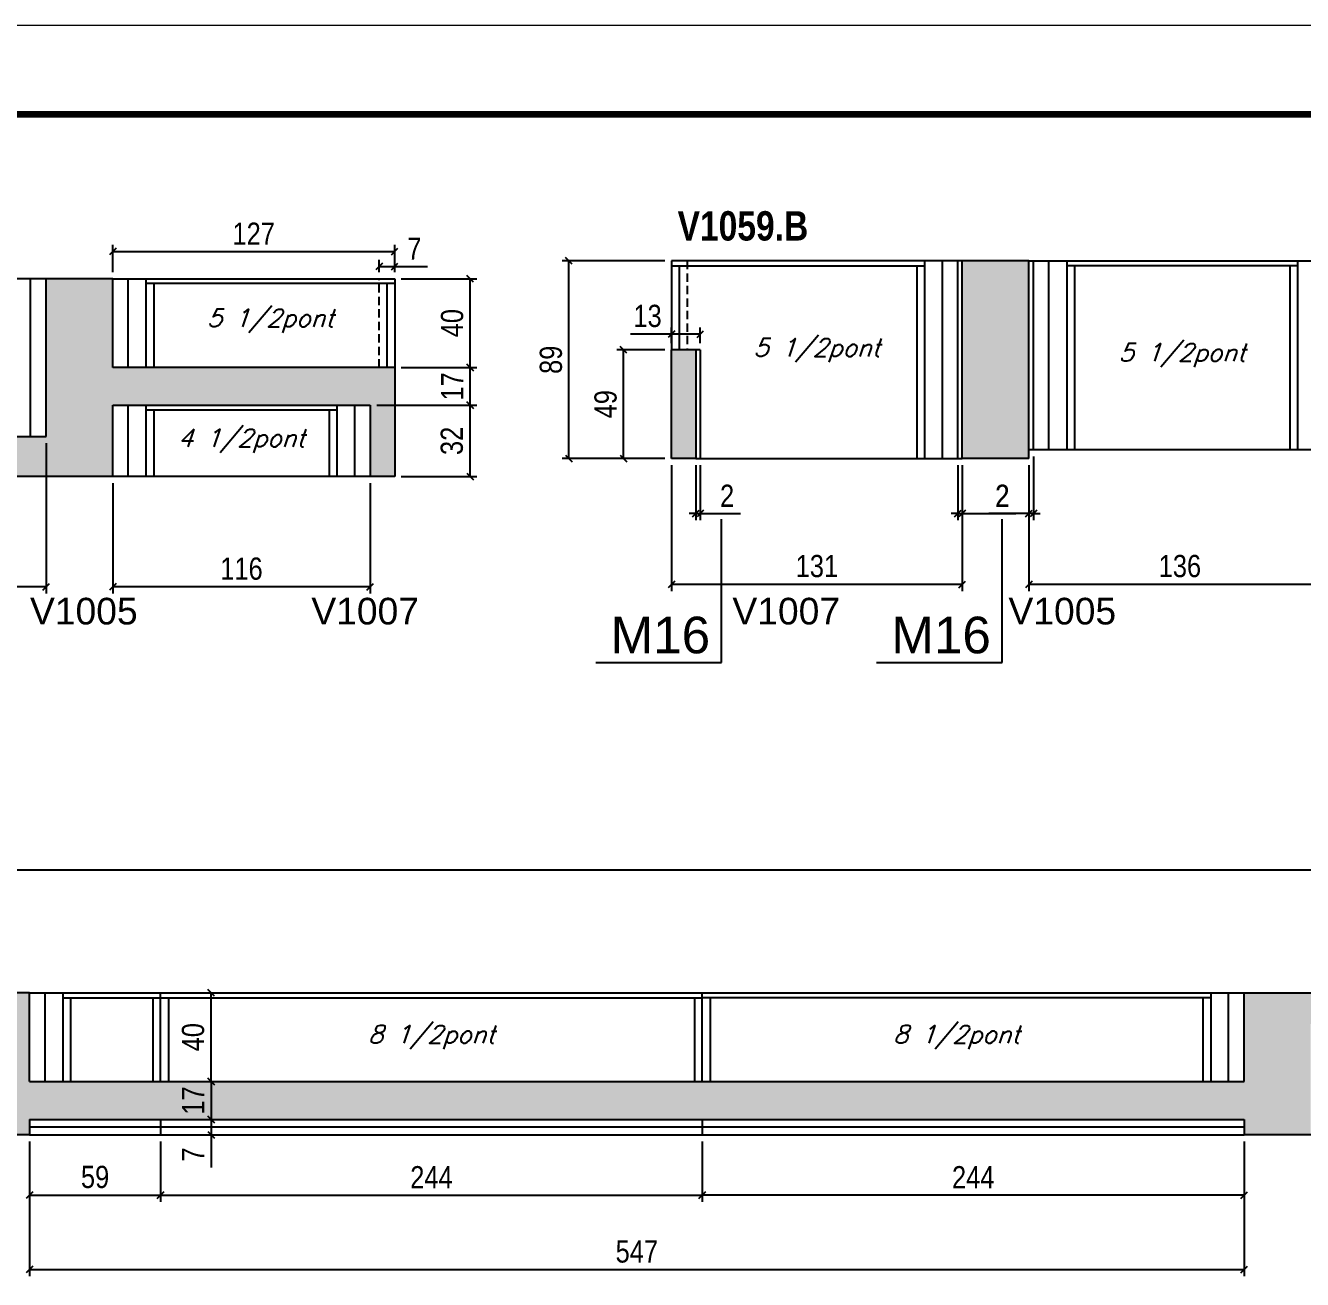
# Model space of a CAD drawing. Extents: x 3309 to 9563, y -2522 to 14608.
# Drawn here: x 7094 to 7669, y 6003 to 6568 of the extents above; entities that cross this region are included whole.
import ezdxf

# ---------------------------------------------------------------- set-up
doc = ezdxf.new("R2010")
doc.units = 0
doc.linetypes.add('DASHED', pattern=[0.75, 0.5, -0.25])
doc.linetypes.add('HIDDEN', pattern=[0.375, 0.25, -0.125])
for name, color, linetype in [('5', 5, 'Continuous'), ('COTA', 241, 'Continuous'), ('NOMENCLATURA', 7, 'Continuous'), ('Painéis', 200, 'Continuous'), ('SARR_2.2x7', 40, 'Continuous'), ('SARR_3.5x7', 81, 'Continuous'), ('texto', 7, 'Continuous')]:
    doc.layers.add(name, color=color, linetype=linetype)
doc.layers.add('Folhas', color=255, linetype='Continuous', lineweight=9)
doc.layers.add('SARRAFO DE PRESSAO', color=251, linetype='DASHED', lineweight=9)
doc.styles.add('COTA TECNICA', font='techl___.ttf', dxfattribs={"height": 10})
doc.styles.add('Romans', font='romans.shx')
doc.styles.get("Standard").update_dxf_attribs({"font": 'arial.ttf'})
doc.styles.add('TECNICA', font='techb___.ttf', dxfattribs={"height": 10})
doc.dimstyles.new('PAINEL', dxfattribs={"dimtxt": 10, "dimasz": 3, "dimexe": 3, "dimexo": 3, "dimgap": 3, "dimtad": 1, "dimdec": 1, "dimzin": 12, "dimdsep": 46, "dimtxsty": 'COTA TECNICA', "dimblk1": 'OBLIQUE', "dimblk2": 'OBLIQUE', "dimsah": 1, "dimcen": 0.9, "dimclrd": 4, "dimclre": 4, "dimclrt": 240, "dimadec": 1, "dimazin": 3, "dimtfac": 1, "dimtdec": 1, "dimtmove": 0, "dimatfit": 3, "dimfxl": 1, "dimtolj": 1, "dimtzin": 12, "dimarcsym": 0})

# ---------------------------------------------------------------- blocks, each defined once
blk = doc.blocks.new('9999999999')
at = {"layer": 'Folhas'}
blk.add_lwpolyline([(98138.98, 34190.21), (99623.98, 34190.21), (99623.98, 35240.21), (98138.98, 35240.21)], close=True, dxfattribs=at)
at = {"layer": 'Folhas', "color": 30, "const_width": 3}
blk.add_lwpolyline([(98213.98, 34230.21), (99583.98, 34230.21), (99583.98, 35200.21), (98213.98, 35200.21)], close=True, dxfattribs=at)
blk = doc.blocks.new('_Oblique')
at = {"color": 0, "linetype": 'ByBlock', "lineweight": -2}
blk.add_line((-0.5, -0.5), (0.5, 0.5), dxfattribs=at)
blk = doc.blocks.new('*D1123')
at = {"layer": 'COTA', "color": 4, "lineweight": -2, "transparency": 16777216}
for p, q in [((7682.08, 6373.85), (7682.08, 6313.2)), ((7546.08, 6369.85), (7546.08, 6313.2)), ((7682.08, 6316.2), (7546.08, 6316.2))]:
    blk.add_line(p, q, dxfattribs=at)
at = {"layer": 'Defpoints', "color": 0, "transparency": 16777216}
for p in [(7546.08, 6372.85), (7682.08, 6376.85), (7546.08, 6316.2)]:
    blk.add_point(p, dxfattribs=at)
at = {"layer": 'COTA', "color": 4, "lineweight": -2, "transparency": 16777216, "xscale": 3, "yscale": 3, "zscale": 3, "rotation": 180}
blk.add_blockref('_Oblique', (7546.08, 6316.2), dxfattribs=at)
at = {"layer": 'COTA', "color": 4, "lineweight": -2, "transparency": 16777216, "xscale": 3, "yscale": 3, "zscale": 3}
blk.add_blockref('_Oblique', (7682.08, 6316.2), dxfattribs=at)
at = {"layer": 'COTA', "color": 240, "transparency": 16777216, "insert": (7614.08, 6324.42), "char_height": 10, "attachment_point": 5, "style": 'COTA TECNICA'}
blk.add_mtext('\\A1;136', dxfattribs=at)
blk = doc.blocks.new('*D1122')
at = {"layer": 'COTA', "color": 4, "lineweight": -2, "transparency": 16777216}
for p, q in [((7385.08, 6369.85), (7385.08, 6313.2)), ((7516.08, 6369.85), (7516.08, 6313.2)), ((7516.08, 6316.2), (7385.08, 6316.2))]:
    blk.add_line(p, q, dxfattribs=at)
at = {"layer": 'Defpoints', "color": 0, "transparency": 16777216}
for p in [(7385.08, 6372.85), (7516.08, 6372.85), (7385.08, 6316.2)]:
    blk.add_point(p, dxfattribs=at)
at = {"layer": 'COTA', "color": 4, "lineweight": -2, "transparency": 16777216, "xscale": 3, "yscale": 3, "zscale": 3, "rotation": 180}
blk.add_blockref('_Oblique', (7385.08, 6316.2), dxfattribs=at)
at = {"layer": 'COTA', "color": 4, "lineweight": -2, "transparency": 16777216, "xscale": 3, "yscale": 3, "zscale": 3}
blk.add_blockref('_Oblique', (7516.08, 6316.2), dxfattribs=at)
at = {"layer": 'COTA', "color": 240, "transparency": 16777216, "insert": (7450.58, 6324.42), "char_height": 10, "attachment_point": 5, "style": 'COTA TECNICA'}
blk.add_mtext('\\A1;131', dxfattribs=at)
blk = doc.blocks.new('*D1134')
at = {"layer": 'COTA', "color": 4, "lineweight": -2, "transparency": 16777216}
for p, q in [((7385.08, 6424.85), (7385.08, 6431.83)), ((7398.08, 6424.85), (7398.08, 6431.83)), ((7385.08, 6428.83), (7366.56, 6428.83)), ((7398.08, 6428.83), (7385.08, 6428.83))]:
    blk.add_line(p, q, dxfattribs=at)
at = {"layer": 'Defpoints', "color": 0, "transparency": 16777216}
for p in [(7385.08, 6428.83), (7385.08, 6421.85), (7398.08, 6421.85)]:
    blk.add_point(p, dxfattribs=at)
at = {"layer": 'COTA', "color": 4, "lineweight": -2, "transparency": 16777216, "xscale": 3, "yscale": 3, "zscale": 3, "rotation": 180}
blk.add_blockref('_Oblique', (7385.08, 6428.83), dxfattribs=at)
at = {"layer": 'COTA', "color": 4, "lineweight": -2, "transparency": 16777216, "xscale": 3, "yscale": 3, "zscale": 3}
blk.add_blockref('_Oblique', (7398.08, 6428.83), dxfattribs=at)
at = {"layer": 'COTA', "color": 240, "transparency": 16777216, "insert": (7374.32, 6437.05), "char_height": 10, "attachment_point": 5, "style": 'COTA TECNICA'}
blk.add_mtext('\\A1;13', dxfattribs=at)
blk = doc.blocks.new('*D1135')
at = {"layer": 'COTA', "color": 4, "lineweight": -2, "transparency": 16777216}
for p, q in [((7548.08, 6373.85), (7548.08, 6345.12)), ((7546.08, 6369.85), (7546.08, 6345.12)), ((7546.08, 6348.12), (7527.97, 6348.12)), ((7548.08, 6348.12), (7546.08, 6348.12)), ((7548.08, 6348.12), (7551.08, 6348.12))]:
    blk.add_line(p, q, dxfattribs=at)
at = {"layer": 'Defpoints', "color": 0, "transparency": 16777216}
for p in [(7546.08, 6372.85), (7548.08, 6376.85), (7546.08, 6348.12)]:
    blk.add_point(p, dxfattribs=at)
at = {"layer": 'COTA', "color": 4, "lineweight": -2, "transparency": 16777216, "xscale": 3, "yscale": 3, "zscale": 3}
blk.add_blockref('_Oblique', (7546.08, 6348.12), dxfattribs=at)
at = {"layer": 'COTA', "color": 4, "lineweight": -2, "transparency": 16777216, "xscale": 3, "yscale": 3, "zscale": 3, "rotation": 180}
blk.add_blockref('_Oblique', (7548.08, 6348.12), dxfattribs=at)
at = {"layer": 'COTA', "color": 240, "transparency": 16777216, "insert": (7534.03, 6356.12), "char_height": 10, "attachment_point": 5, "style": 'COTA TECNICA'}
blk.add_mtext('\\A1;2', dxfattribs=at)
blk = doc.blocks.new('*D1136')
at = {"layer": 'COTA', "color": 4, "lineweight": -2, "transparency": 16777216}
for p, q in [((7514.08, 6369.85), (7514.08, 6345.12)), ((7516.08, 6369.85), (7516.08, 6345.12)), ((7514.08, 6348.12), (7511.08, 6348.12)), ((7514.08, 6348.12), (7516.08, 6348.12)), ((7516.08, 6348.12), (7540.25, 6348.12))]:
    blk.add_line(p, q, dxfattribs=at)
at = {"layer": 'Defpoints', "color": 0, "transparency": 16777216}
for p in [(7514.08, 6372.85), (7516.08, 6372.85), (7516.08, 6348.12)]:
    blk.add_point(p, dxfattribs=at)
at = {"layer": 'COTA', "color": 4, "lineweight": -2, "transparency": 16777216, "xscale": 3, "yscale": 3, "zscale": 3}
blk.add_blockref('_Oblique', (7514.08, 6348.12), dxfattribs=at)
at = {"layer": 'COTA', "color": 4, "lineweight": -2, "transparency": 16777216, "xscale": 3, "yscale": 3, "zscale": 3, "rotation": 180}
blk.add_blockref('_Oblique', (7516.08, 6348.12), dxfattribs=at)
at = {"layer": 'COTA', "color": 240, "transparency": 16777216, "insert": (7534.19, 6356.12), "char_height": 10, "attachment_point": 5, "style": 'COTA TECNICA'}
blk.add_mtext('\\A1;2', dxfattribs=at)
blk = doc.blocks.new('*D1137')
at = {"layer": 'COTA', "color": 4, "lineweight": -2, "transparency": 16777216}
for p, q in [((7396.08, 6369.85), (7396.08, 6345.12)), ((7398.08, 6369.85), (7398.08, 6345.12)), ((7396.08, 6348.12), (7393.08, 6348.12)), ((7396.08, 6348.12), (7398.08, 6348.12)), ((7398.08, 6348.12), (7416.19, 6348.12))]:
    blk.add_line(p, q, dxfattribs=at)
at = {"layer": 'Defpoints', "color": 0, "transparency": 16777216}
for p in [(7396.08, 6372.85), (7398.08, 6372.85), (7398.08, 6348.12)]:
    blk.add_point(p, dxfattribs=at)
at = {"layer": 'COTA', "color": 4, "lineweight": -2, "transparency": 16777216, "xscale": 3, "yscale": 3, "zscale": 3}
blk.add_blockref('_Oblique', (7396.08, 6348.12), dxfattribs=at)
at = {"layer": 'COTA', "color": 4, "lineweight": -2, "transparency": 16777216, "xscale": 3, "yscale": 3, "zscale": 3, "rotation": 180}
blk.add_blockref('_Oblique', (7398.08, 6348.12), dxfattribs=at)
at = {"layer": 'COTA', "color": 240, "transparency": 16777216, "insert": (7410.14, 6356.12), "char_height": 10, "attachment_point": 5, "style": 'COTA TECNICA'}
blk.add_mtext('\\A1;2', dxfattribs=at)
blk = doc.blocks.new('*D1118')
at = {"layer": 'COTA', "color": 4, "lineweight": -2, "transparency": 16777216}
for p, q in [((7382.08, 6461.85), (7335.92, 6461.85)), ((7338.92, 6372.85), (7338.92, 6461.85)), ((7382.08, 6372.85), (7335.92, 6372.85))]:
    blk.add_line(p, q, dxfattribs=at)
at = {"layer": 'Defpoints', "color": 0, "transparency": 16777216}
for p in [(7338.92, 6461.85), (7385.08, 6461.85), (7385.08, 6372.85)]:
    blk.add_point(p, dxfattribs=at)
at = {"layer": 'COTA', "color": 4, "lineweight": -2, "transparency": 16777216, "xscale": 3, "yscale": 3, "zscale": 3}
for p, rotation in [((7338.92, 6461.85), 90), ((7338.92, 6372.85), 270)]:
    blk.add_blockref('_Oblique', p, dxfattribs=dict(at, rotation=rotation))
at = {"layer": 'COTA', "color": 240, "transparency": 16777216, "insert": (7330.82, 6417.35), "char_height": 10, "attachment_point": 5, "rotation": 90, "style": 'COTA TECNICA'}
blk.add_mtext('\\A1;89', dxfattribs=at)
blk = doc.blocks.new('*D1119')
at = {"layer": 'COTA', "color": 4, "lineweight": -2, "transparency": 16777216}
for p, q in [((7382.08, 6421.85), (7360.54, 6421.85)), ((7363.54, 6372.85), (7363.54, 6421.85)), ((7382.08, 6372.85), (7360.54, 6372.85))]:
    blk.add_line(p, q, dxfattribs=at)
at = {"layer": 'Defpoints', "color": 0, "transparency": 16777216}
for p in [(7363.54, 6421.85), (7385.08, 6421.85), (7385.08, 6372.85)]:
    blk.add_point(p, dxfattribs=at)
at = {"layer": 'COTA', "color": 4, "lineweight": -2, "transparency": 16777216, "xscale": 3, "yscale": 3, "zscale": 3}
for p, rotation in [((7363.54, 6421.85), 90), ((7363.54, 6372.85), 270)]:
    blk.add_blockref('_Oblique', p, dxfattribs=dict(at, rotation=rotation))
at = {"layer": 'COTA', "color": 240, "transparency": 16777216, "insert": (7355.44, 6397.35), "char_height": 10, "attachment_point": 5, "rotation": 90, "style": 'COTA TECNICA'}
blk.add_mtext('\\A1;49', dxfattribs=at)
blk = doc.blocks.new('*D1124')
at = {"layer": 'COTA', "color": 4, "lineweight": -2, "transparency": 16777216}
for p, q in [((7133.41, 6361.85), (7133.41, 6312.16)), ((7249.41, 6361.85), (7249.41, 6312.16)), ((7249.41, 6315.16), (7133.41, 6315.16))]:
    blk.add_line(p, q, dxfattribs=at)
at = {"layer": 'Defpoints', "color": 0, "transparency": 16777216}
for p in [(7133.41, 6364.85), (7249.41, 6364.85), (7133.41, 6315.16)]:
    blk.add_point(p, dxfattribs=at)
at = {"layer": 'COTA', "color": 4, "lineweight": -2, "transparency": 16777216, "xscale": 3, "yscale": 3, "zscale": 3, "rotation": 180}
blk.add_blockref('_Oblique', (7133.41, 6315.16), dxfattribs=at)
at = {"layer": 'COTA', "color": 4, "lineweight": -2, "transparency": 16777216, "xscale": 3, "yscale": 3, "zscale": 3}
blk.add_blockref('_Oblique', (7249.41, 6315.16), dxfattribs=at)
at = {"layer": 'COTA', "color": 240, "transparency": 16777216, "insert": (7191.41, 6323.26), "char_height": 10, "attachment_point": 5, "style": 'COTA TECNICA'}
blk.add_mtext('\\A1;116', dxfattribs=at)
blk = doc.blocks.new('*D1130')
at = {"layer": 'COTA', "color": 4, "lineweight": -2, "transparency": 16777216}
for p, q in [((7103.41, 6379.85), (7103.41, 6312.16)), ((6948.41, 6361.85), (6948.41, 6312.16)), ((7103.41, 6315.16), (6948.41, 6315.16))]:
    blk.add_line(p, q, dxfattribs=at)
at = {"layer": 'Defpoints', "color": 0, "transparency": 16777216}
for p in [(7103.41, 6382.85), (6948.41, 6364.85), (6948.41, 6315.16)]:
    blk.add_point(p, dxfattribs=at)
at = {"layer": 'COTA', "color": 4, "lineweight": -2, "transparency": 16777216, "xscale": 3, "yscale": 3, "zscale": 3, "rotation": 180}
blk.add_blockref('_Oblique', (6948.41, 6315.16), dxfattribs=at)
at = {"layer": 'COTA', "color": 4, "lineweight": -2, "transparency": 16777216, "xscale": 3, "yscale": 3, "zscale": 3}
blk.add_blockref('_Oblique', (7103.41, 6315.16), dxfattribs=at)
at = {"layer": 'COTA', "color": 240, "transparency": 16777216, "insert": (7025.91, 6323.27), "char_height": 10, "attachment_point": 5, "style": 'COTA TECNICA'}
blk.add_mtext('\\A1;155', dxfattribs=at)
blk = doc.blocks.new('*D1131')
at = {"layer": 'COTA', "color": 4, "lineweight": -2, "transparency": 16777216}
for p, q in [((7133.41, 6456.85), (7133.41, 6469.04)), ((7133.41, 6466.04), (7260.41, 6466.04)), ((7260.41, 6456.85), (7260.41, 6469.04))]:
    blk.add_line(p, q, dxfattribs=at)
at = {"layer": 'Defpoints', "color": 0, "transparency": 16777216}
for p in [(7260.41, 6466.04), (7133.41, 6453.85), (7260.41, 6453.85)]:
    blk.add_point(p, dxfattribs=at)
at = {"layer": 'COTA', "color": 4, "lineweight": -2, "transparency": 16777216, "xscale": 3, "yscale": 3, "zscale": 3, "rotation": 180}
blk.add_blockref('_Oblique', (7133.41, 6466.04), dxfattribs=at)
at = {"layer": 'COTA', "color": 4, "lineweight": -2, "transparency": 16777216, "xscale": 3, "yscale": 3, "zscale": 3}
blk.add_blockref('_Oblique', (7260.41, 6466.04), dxfattribs=at)
at = {"layer": 'COTA', "color": 240, "transparency": 16777216, "insert": (7196.91, 6474.11), "char_height": 10, "attachment_point": 5, "style": 'COTA TECNICA'}
blk.add_mtext('\\A1;127', dxfattribs=at)
blk = doc.blocks.new('*D1125')
at = {"layer": 'COTA', "color": 4, "lineweight": -2, "transparency": 16777216}
for p, q in [((7253.41, 6456.85), (7253.41, 6462.3)), ((7253.41, 6459.3), (7260.41, 6459.3)), ((7260.41, 6456.85), (7260.41, 6462.3)), ((7260.41, 6459.3), (7275.14, 6459.3))]:
    blk.add_line(p, q, dxfattribs=at)
at = {"layer": 'Defpoints', "color": 0, "transparency": 16777216}
for p in [(7260.41, 6459.3), (7253.41, 6453.85), (7260.41, 6453.85)]:
    blk.add_point(p, dxfattribs=at)
at = {"layer": 'COTA', "color": 4, "lineweight": -2, "transparency": 16777216, "xscale": 3, "yscale": 3, "zscale": 3, "rotation": 180}
blk.add_blockref('_Oblique', (7253.41, 6459.3), dxfattribs=at)
at = {"layer": 'COTA', "color": 4, "lineweight": -2, "transparency": 16777216, "xscale": 3, "yscale": 3, "zscale": 3}
blk.add_blockref('_Oblique', (7260.41, 6459.3), dxfattribs=at)
at = {"layer": 'COTA', "color": 240, "transparency": 16777216, "insert": (7269.28, 6467.37), "char_height": 10, "attachment_point": 5, "style": 'COTA TECNICA'}
blk.add_mtext('\\A1;7', dxfattribs=at)
blk = doc.blocks.new('*D1127')
at = {"layer": 'COTA', "color": 4, "lineweight": -2, "transparency": 16777216}
for p, q in [((7252.41, 6396.85), (7297.42, 6396.85)), ((7294.42, 6364.85), (7294.42, 6396.85)), ((7263.41, 6364.85), (7297.42, 6364.85))]:
    blk.add_line(p, q, dxfattribs=at)
at = {"layer": 'Defpoints', "color": 0, "transparency": 16777216}
for p in [(7249.41, 6396.85), (7294.42, 6396.85), (7260.41, 6364.85)]:
    blk.add_point(p, dxfattribs=at)
at = {"layer": 'COTA', "color": 4, "lineweight": -2, "transparency": 16777216, "xscale": 3, "yscale": 3, "zscale": 3}
for p, rotation in [((7294.42, 6396.85), 90), ((7294.42, 6364.85), 270)]:
    blk.add_blockref('_Oblique', p, dxfattribs=dict(at, rotation=rotation))
at = {"layer": 'COTA', "color": 240, "transparency": 16777216, "insert": (7286.2, 6380.85), "char_height": 10, "attachment_point": 5, "rotation": 90, "style": 'COTA TECNICA'}
blk.add_mtext('\\A1;32', dxfattribs=at)
blk = doc.blocks.new('*D1128')
at = {"layer": 'COTA', "color": 4, "lineweight": -2, "transparency": 16777216}
for p, q in [((7263.41, 6413.85), (7297.42, 6413.85)), ((7294.42, 6396.85), (7294.42, 6413.85)), ((7252.41, 6396.85), (7297.42, 6396.85))]:
    blk.add_line(p, q, dxfattribs=at)
at = {"layer": 'Defpoints', "color": 0, "transparency": 16777216}
for p in [(7260.41, 6413.85), (7294.42, 6413.85), (7249.41, 6396.85)]:
    blk.add_point(p, dxfattribs=at)
at = {"layer": 'COTA', "color": 4, "lineweight": -2, "transparency": 16777216, "xscale": 3, "yscale": 3, "zscale": 3}
for p, rotation in [((7294.42, 6413.85), 90), ((7294.42, 6396.85), 270)]:
    blk.add_blockref('_Oblique', p, dxfattribs=dict(at, rotation=rotation))
at = {"layer": 'COTA', "color": 240, "transparency": 16777216, "insert": (7286.35, 6405.35), "char_height": 10, "attachment_point": 5, "rotation": 90, "style": 'COTA TECNICA'}
blk.add_mtext('\\A1;17', dxfattribs=at)
blk = doc.blocks.new('*D1129')
at = {"layer": 'COTA', "color": 4, "lineweight": -2, "transparency": 16777216}
for p, q in [((7263.41, 6453.85), (7297.42, 6453.85)), ((7294.42, 6413.85), (7294.42, 6453.85)), ((7263.41, 6413.85), (7297.42, 6413.85))]:
    blk.add_line(p, q, dxfattribs=at)
at = {"layer": 'Defpoints', "color": 0, "transparency": 16777216}
for p in [(7260.41, 6453.85), (7294.42, 6453.85), (7260.41, 6413.85)]:
    blk.add_point(p, dxfattribs=at)
at = {"layer": 'COTA', "color": 4, "lineweight": -2, "transparency": 16777216, "xscale": 3, "yscale": 3, "zscale": 3}
for p, rotation in [((7294.42, 6453.85), 90), ((7294.42, 6413.85), 270)]:
    blk.add_blockref('_Oblique', p, dxfattribs=dict(at, rotation=rotation))
at = {"layer": 'COTA', "color": 240, "transparency": 16777216, "insert": (7286.32, 6433.85), "char_height": 10, "attachment_point": 5, "rotation": 90, "style": 'COTA TECNICA'}
blk.add_mtext('\\A1;40', dxfattribs=at)
blk = doc.blocks.new('*D1140')
at = {"layer": 'COTA', "color": 4, "linetype": 'ByBlock', "lineweight": -2, "transparency": 16777216}
for p, q in [((7095.98, 6065.36), (7095.98, 6004.71)), ((7642.98, 6065.36), (7642.98, 6004.71)), ((7095.98, 6007.71), (7642.98, 6007.71))]:
    blk.add_line(p, q, dxfattribs=at)
at = {"layer": 'Defpoints', "color": 0, "linetype": 'ByBlock', "transparency": 16777216}
for p in [(7095.98, 6068.36), (7642.98, 6068.36), (7642.98, 6007.71)]:
    blk.add_point(p, dxfattribs=at)
at = {"layer": 'COTA', "color": 4, "linetype": 'ByBlock', "lineweight": -2, "transparency": 16777216, "xscale": 3, "yscale": 3, "zscale": 3, "rotation": 180}
blk.add_blockref('_Oblique', (7095.98, 6007.71), dxfattribs=at)
at = {"layer": 'COTA', "color": 4, "linetype": 'ByBlock', "lineweight": -2, "transparency": 16777216, "xscale": 3, "yscale": 3, "zscale": 3}
blk.add_blockref('_Oblique', (7642.98, 6007.71), dxfattribs=at)
at = {"layer": 'COTA', "color": 240, "linetype": 'ByBlock', "transparency": 16777216, "insert": (7369.48, 6015.82), "char_height": 10, "attachment_point": 5, "style": 'COTA TECNICA'}
blk.add_mtext('\\A1;547', dxfattribs=at)
blk = doc.blocks.new('*D1141')
at = {"layer": 'COTA', "color": 4, "lineweight": -2, "transparency": 16777216}
for p, q in [((7398.98, 6065.36), (7398.98, 6038.25)), ((7642.98, 6065.36), (7642.98, 6038.25)), ((7642.98, 6041.25), (7398.98, 6041.25))]:
    blk.add_line(p, q, dxfattribs=at)
at = {"layer": 'Defpoints', "color": 0, "transparency": 16777216}
for p in [(7398.98, 6068.36), (7642.98, 6068.36), (7398.98, 6041.25)]:
    blk.add_point(p, dxfattribs=at)
at = {"layer": 'COTA', "color": 4, "lineweight": -2, "transparency": 16777216, "xscale": 3, "yscale": 3, "zscale": 3, "rotation": 180}
blk.add_blockref('_Oblique', (7398.98, 6041.25), dxfattribs=at)
at = {"layer": 'COTA', "color": 4, "lineweight": -2, "transparency": 16777216, "xscale": 3, "yscale": 3, "zscale": 3}
blk.add_blockref('_Oblique', (7642.98, 6041.25), dxfattribs=at)
at = {"layer": 'COTA', "color": 240, "transparency": 16777216, "insert": (7520.98, 6049.32), "char_height": 10, "attachment_point": 5, "style": 'COTA TECNICA'}
blk.add_mtext('\\A1;244', dxfattribs=at)
blk = doc.blocks.new('*D1142')
at = {"layer": 'COTA', "color": 4, "lineweight": -2, "transparency": 16777216}
for p, q in [((7154.98, 6065.36), (7154.98, 6038.25)), ((7398.98, 6065.36), (7398.98, 6038.25)), ((7154.98, 6041.25), (7398.98, 6041.25))]:
    blk.add_line(p, q, dxfattribs=at)
at = {"layer": 'Defpoints', "color": 0, "transparency": 16777216}
for p in [(7154.98, 6068.36, 0), (7398.98, 6068.36, 0), (7398.98, 6041.25)]:
    blk.add_point(p, dxfattribs=at)
at = {"layer": 'COTA', "color": 4, "lineweight": -2, "transparency": 16777216, "xscale": 3, "yscale": 3, "zscale": 3, "rotation": 180}
blk.add_blockref('_Oblique', (7154.98, 6041.25), dxfattribs=at)
at = {"layer": 'COTA', "color": 4, "lineweight": -2, "transparency": 16777216, "xscale": 3, "yscale": 3, "zscale": 3}
blk.add_blockref('_Oblique', (7398.98, 6041.25), dxfattribs=at)
at = {"layer": 'COTA', "color": 240, "transparency": 16777216, "insert": (7276.98, 6049.32), "char_height": 10, "attachment_point": 5, "style": 'COTA TECNICA'}
blk.add_mtext('\\A1;244', dxfattribs=at)
blk = doc.blocks.new('*D1143')
at = {"layer": 'COTA', "color": 4, "lineweight": -2, "transparency": 16777216}
for p, q in [((7095.98, 6065.36), (7095.98, 6038.25)), ((7154.98, 6065.36), (7154.98, 6038.25)), ((7095.98, 6041.25), (7154.98, 6041.25))]:
    blk.add_line(p, q, dxfattribs=at)
at = {"layer": 'Defpoints', "color": 0, "transparency": 16777216}
for p in [(7095.98, 6068.36, 0), (7154.98, 6068.36, 0), (7154.98, 6041.25)]:
    blk.add_point(p, dxfattribs=at)
at = {"layer": 'COTA', "color": 4, "lineweight": -2, "transparency": 16777216, "xscale": 3, "yscale": 3, "zscale": 3, "rotation": 180}
blk.add_blockref('_Oblique', (7095.98, 6041.25), dxfattribs=at)
at = {"layer": 'COTA', "color": 4, "lineweight": -2, "transparency": 16777216, "xscale": 3, "yscale": 3, "zscale": 3}
blk.add_blockref('_Oblique', (7154.98, 6041.25), dxfattribs=at)
at = {"layer": 'COTA', "color": 240, "transparency": 16777216, "insert": (7125.48, 6049.39), "char_height": 10, "attachment_point": 5, "style": 'COTA TECNICA'}
blk.add_mtext('\\A1;59', dxfattribs=at)
blk = doc.blocks.new('*D1149')
at = {"layer": 'COTA', "color": 4, "lineweight": -2, "transparency": 16777216}
for p, q in [((7157.98, 6092.36), (7180.73, 6092.36)), ((7177.73, 6092.36), (7177.73, 6075.36)), ((7157.98, 6075.36), (7180.73, 6075.36))]:
    blk.add_line(p, q, dxfattribs=at)
at = {"layer": 'Defpoints', "color": 0, "transparency": 16777216}
for p in [(7154.98, 6092.36, 0), (7154.98, 6075.36, 0), (7177.73, 6075.36)]:
    blk.add_point(p, dxfattribs=at)
at = {"layer": 'COTA', "color": 4, "lineweight": -2, "transparency": 16777216, "xscale": 3, "yscale": 3, "zscale": 3}
for p, rotation in [((7177.73, 6092.36), 90), ((7177.73, 6075.36), 270)]:
    blk.add_blockref('_Oblique', p, dxfattribs=dict(at, rotation=rotation))
at = {"layer": 'COTA', "color": 240, "transparency": 16777216, "insert": (7169.66, 6083.86), "char_height": 10, "attachment_point": 5, "rotation": 90, "style": 'COTA TECNICA'}
blk.add_mtext('\\A1;17', dxfattribs=at)
blk = doc.blocks.new('*D1150')
at = {"layer": 'COTA', "color": 4, "lineweight": -2, "transparency": 16777216}
for p, q in [((7157.98, 6075.36), (7180.73, 6075.36)), ((7177.73, 6075.36), (7177.73, 6068.36)), ((7157.98, 6068.36), (7180.73, 6068.36)), ((7177.73, 6068.36), (7177.73, 6053.63))]:
    blk.add_line(p, q, dxfattribs=at)
at = {"layer": 'Defpoints', "color": 0, "transparency": 16777216}
for p in [(7154.98, 6075.36, 0), (7154.98, 6068.36, 0), (7177.73, 6068.36)]:
    blk.add_point(p, dxfattribs=at)
at = {"layer": 'COTA', "color": 4, "lineweight": -2, "transparency": 16777216, "xscale": 3, "yscale": 3, "zscale": 3}
for p, rotation in [((7177.73, 6075.36), 90), ((7177.73, 6068.36), 270)]:
    blk.add_blockref('_Oblique', p, dxfattribs=dict(at, rotation=rotation))
at = {"layer": 'COTA', "color": 240, "transparency": 16777216, "insert": (7169.66, 6059.5), "char_height": 10, "attachment_point": 5, "rotation": 90, "style": 'COTA TECNICA'}
blk.add_mtext('\\A1;7', dxfattribs=at)
blk = doc.blocks.new('*D1161')
at = {"layer": 'COTA', "color": 4, "lineweight": -2, "transparency": 16777216}
for p, q in [((7157.98, 6132.36), (7180.73, 6132.36)), ((7177.73, 6092.36), (7177.73, 6132.36)), ((7157.98, 6092.36), (7180.73, 6092.36))]:
    blk.add_line(p, q, dxfattribs=at)
at = {"layer": 'Defpoints', "color": 0, "transparency": 16777216}
for p in [(7154.98, 6132.36, 0), (7177.73, 6132.36), (7154.98, 6092.36, 0)]:
    blk.add_point(p, dxfattribs=at)
at = {"layer": 'COTA', "color": 4, "lineweight": -2, "transparency": 16777216, "xscale": 3, "yscale": 3, "zscale": 3}
for p, rotation in [((7177.73, 6132.36), 90), ((7177.73, 6092.36), 270)]:
    blk.add_blockref('_Oblique', p, dxfattribs=dict(at, rotation=rotation))
at = {"layer": 'COTA', "color": 240, "transparency": 16777216, "insert": (7169.63, 6112.36), "char_height": 10, "attachment_point": 5, "rotation": 90, "style": 'COTA TECNICA'}
blk.add_mtext('\\A1;40', dxfattribs=at)

msp = doc.modelspace()

# ---------------------------------------------------------------- hatches: boundary and pattern name
at = {"layer": 'COTA'}
h = msp.add_hatch(dxfattribs=at)
h.set_pattern_fill('AR-CONC', color=256, scale=0.03)
h.set_pattern_definition([(50, (365.9726, 0), (5.46554, -0.4781726), [0.5715, -6.2865]), (355, (365.9726, 0), (-1.0573026, 5.7317054), [0.4572, -5.0292175]), (100.451445, (366.428, -0.04), (4.4082374, 5.2535326), [0.4857003, -5.3427073]), (46.1842, (365.9726, 1.524), (8.132371, -1.26127), [0.85725, -9.42975]), (96.63556, (366.65, 1.419), (7.122124, 7.422784), [0.728551, -8.014068]), (351.18415, (365.9726, 1.524), (7.122124, 7.422784), [0.685799, -7.543792]), (21, (366.7346, 1.143), (4.5484317, -3.067956), [0.5715, -6.2865]), (326, (366.7346, 1.143), (1.854061, 5.525639), [0.4572, -5.0292]), (71.451445, (367.1136, 0.8873), (6.4024926, 2.457683), [0.4857003, -5.342698]), (37.5, (365.9726, 0), (0.0926581, 2.53665117), [0, -4.96824, 0, -5.1054, 0, -5.04825]), (7.5, (365.9726, 0), (2.0045899, 3.00541724), [0, -2.91084, 0, -4.85394, 0, -1.92405]), (327.5, (364.2733, 0), (4.06771786, -0.1718623), [0, -1.905, 0, -5.9436, 0, -7.8867]), (317.5, (363.5113, 0), (4.4438754, 0.7627947), [0, -2.4765, 0, -3.94716, 0, -5.6007])])
h.paths.add_polyline_path([(7516.08, 6372.85), (7546.08, 6372.85), (7546.08, 6376.85), (7546.08, 6461.85), (7516.08, 6461.85)])
h.paths.add_polyline_path([(7385.08, 6372.85), (7396.08, 6372.85), (7396.08, 6421.85), (7385.08, 6421.85)])
h = msp.add_hatch(dxfattribs=at)
h.set_pattern_fill('AR-CONC', color=256, scale=0.03)
h.set_pattern_definition([(50, (-446.4168, -2), (5.46554, -0.4781726), [0.5715, -6.2865]), (355, (-446.417, -2), (-1.0573026, 5.7317054), [0.4572, -5.0292175]), (100.451445, (-445.9613, -2.04), (4.4082374, 5.2535326), [0.4857003, -5.3427073]), (46.1842, (-446.417, -0.476), (8.1323712, -1.26127), [0.85725, -9.42975]), (96.63556, (-445.739, -0.581), (7.122124, 7.422784), [0.728551, -8.014068]), (351.18415, (-446.417, -0.476), (7.122124, 7.422784), [0.685799, -7.543792]), (21, (-445.6548, -0.857), (4.5484317, -3.067956), [0.5715, -6.2865]), (326, (-445.655, -0.857), (1.854061, 5.525639), [0.4572, -5.0292]), (71.451445, (-445.2757, -1.1127), (6.4024926, 2.457683), [0.4857003, -5.342698]), (37.5, (-446.4168, -2), (0.0926581, 2.53665117), [0, -4.96824, 0, -5.1054, 0, -5.04825]), (7.5, (-446.4168, -2), (2.0045899, 3.00541724), [0, -2.91084, 0, -4.85394, 0, -1.92405]), (327.5, (-448.116, -2), (4.06771786, -0.1718623), [0, -1.905, 0, -5.9436, 0, -7.8867]), (317.5, (-448.878, -2), (4.4438754, 0.7627947), [0, -2.4765, 0, -3.94716, 0, -5.6007])])
h.paths.add_polyline_path([(7103.41, 6382.85), (6948.41, 6382.85), (6948.41, 6364.85), (7133.41, 6364.85), (7133.41, 6396.85), (7249.41, 6396.85), (7249.41, 6364.85), (7260.41, 6364.85), (7260.41, 6413.85), (7133.41, 6413.85), (7133.41, 6453.85), (7103.41, 6453.85)])
h = msp.add_hatch(dxfattribs=at)
h.set_pattern_fill('AR-CONC', color=256, scale=0.03)
h.set_pattern_definition([(50, (1683.515, -54.217), (5.46554, -0.4781726), [0.5715, -6.2865]), (355, (1683.515, -54.217), (-1.0573026, 5.7317054), [0.4572, -5.0292175]), (100.451445, (1683.9704, -54.257), (4.4082374, 5.2535326), [0.4857003, -5.3427073]), (46.1842, (1683.515, -52.693), (8.132371, -1.26127), [0.85725, -9.42975]), (96.63556, (1684.193, -52.798), (7.122124, 7.422784), [0.728551, -8.014068]), (351.18415, (1683.515, -52.693), (7.122124, 7.422784), [0.685799, -7.543792]), (21, (1684.277, -53.074), (4.5484317, -3.067956), [0.5715, -6.2865]), (326, (1684.277, -53.074), (1.854061, 5.525639), [0.4572, -5.0292]), (71.451445, (1684.656, -53.3297), (6.4024926, 2.457683), [0.4857003, -5.342698]), (37.5, (1683.515, -54.217), (0.0926581, 2.53665117), [0, -4.96824, 0, -5.1054, 0, -5.04825]), (7.5, (1683.515, -54.217), (2.0045899, 3.00541724), [0, -2.91084, 0, -4.85394, 0, -1.92405]), (327.5, (1681.8157, -54.217), (4.06771786, -0.1718623), [0, -1.905, 0, -5.9436, 0, -7.8867]), (317.5, (1681.0537, -54.217), (4.4438754, 0.7627947), [0, -2.4765, 0, -3.94716, 0, -5.6007])])
h.paths.add_polyline_path([(7065.98, 6068.36), (7095.98, 6068.36), (7095.98, 6075.36), (7642.98, 6075.36), (7642.98, 6068.36), (7672.98, 6068.36), (7672.98, 6118.36), (7816.98, 6118.36), (7816.98, 6132.36), (7642.98, 6132.36), (7642.98, 6092.36), (7095.98, 6092.36), (7095.98, 6132.36), (7065.98, 6132.36)])

# ---------------------------------------------------------------- linework, layer by layer
for p, q in [((7546.08, 6461.85), (7516.08, 6461.85)), ((7133.41, 6453.85), (7103.41, 6453.85)), ((7385.08, 6372.85), (7385.08, 6421.85)), ((7260.41, 6413.85), (7260.41, 6364.85)), ((7396.08, 6372.85), (7385.08, 6372.85)), ((7546.08, 6372.85), (7516.08, 6372.85)), ((7546.08, 6372.85), (7546.08, 6376.85)), ((7133.41, 6364.85), (6948.41, 6364.85)), ((7260.41, 6364.85), (7249.41, 6364.85)), ((6567.87, 6187.65), (7937.87, 6187.65)), ((7095.98, 6132.36, 0), (7065.98, 6132.36, 0)), ((7642.98, 6132.36, 0), (7816.98, 6132.36, 0)), ((7095.98, 6068.36, 0), (7065.98, 6068.36, 0)), ((7672.98, 6068.36, 0), (7642.98, 6068.36, 0))]:
    msp.add_line(p, q, dxfattribs=at)
at = {"layer": 'NOMENCLATURA', "linetype": 'Continuous'}
for p, q in [((7407.61, 6280.99), (7407.61, 6345.61)), ((7534.05, 6280.99), (7534.05, 6345.61)), ((7351.05, 6280.99), (7407.61, 6280.99)), ((7477.49, 6280.99), (7534.05, 6280.99))]:
    msp.add_line(p, q, dxfattribs=at)
at = {"layer": 'Painéis', "linetype": 'ByBlock'}
for p, q in [((7516.08, 6461.85), (7385.08, 6461.85)), ((7385.08, 6461.85), (7385.08, 6421.85)), ((7514.08, 6372.85), (7514.08, 6461.85)), ((7516.08, 6372.85), (7516.08, 6461.85)), ((7546.08, 6376.85), (7546.08, 6461.85)), ((7546.08, 6461.85), (7682.08, 6461.85)), ((7548.08, 6376.85), (7548.08, 6461.85)), ((7103.41, 6453.85), (6948.41, 6453.85)), ((7103.41, 6382.85), (7103.41, 6453.85)), ((7133.41, 6413.85), (7133.41, 6453.85)), ((7133.41, 6453.85), (7260.41, 6453.85)), ((7260.41, 6453.85), (7260.41, 6413.85)), ((7398.08, 6421.85), (7385.08, 6421.85)), ((7396.08, 6421.85), (7396.08, 6372.85)), ((7398.08, 6421.85), (7398.08, 6372.85)), ((7260.41, 6413.85), (7133.41, 6413.85)), ((7133.41, 6364.85), (7133.41, 6396.85)), ((7133.41, 6396.85), (7249.41, 6396.85)), ((7249.41, 6396.85), (7249.41, 6364.85)), ((6948.41, 6382.85), (7103.41, 6382.85)), ((7396.08, 6372.85), (7516.08, 6372.85)), ((7682.08, 6376.85), (7546.08, 6376.85)), ((7249.41, 6364.85), (7133.41, 6364.85)), ((7095.98, 6132.36, 0), (7642.98, 6132.36, 0)), ((7095.98, 6092.36, 0), (7095.98, 6132.36, 0)), ((7154.98, 6092.36, 0), (7154.98, 6132.36, 0)), ((7398.98, 6092.36, 0), (7398.98, 6132.36, 0)), ((7642.98, 6092.36, 0), (7642.98, 6132.36, 0)), ((7095.98, 6092.36, 0), (7642.98, 6092.36, 0)), ((7095.98, 6075.36, 0), (7642.98, 6075.36, 0)), ((7095.98, 6075.36, 0), (7095.98, 6068.36, 0)), ((7154.98, 6075.36, 0), (7154.98, 6068.36, 0)), ((7398.98, 6075.36, 0), (7398.98, 6068.36, 0)), ((7642.98, 6075.36, 0), (7642.98, 6068.36, 0)), ((7095.98, 6068.36, 0), (7642.98, 6068.36, 0))]:
    msp.add_line(p, q, dxfattribs=at)
at = {"layer": 'SARR_2.2x7', "linetype": 'Continuous'}
for p, q in [((7385.08, 6459.65), (7499.08, 6459.65)), ((7507.08, 6372.85), (7507.08, 6461.85)), ((7555.08, 6376.85), (7555.08, 6461.85)), ((7667.08, 6459.65), (7563.08, 6459.65)), ((7096.41, 6382.85), (7096.41, 6453.85)), ((7140.41, 6413.85), (7140.41, 6453.85)), ((7260.41, 6451.65), (7148.41, 6451.65)), ((7140.41, 6364.85), (7140.41, 6396.85)), ((7242.41, 6364.85), (7242.41, 6396.85)), ((7234.41, 6394.65), (7148.41, 6394.65)), ((7102.98, 6092.36, 0), (7102.98, 6132.36, 0)), ((7635.98, 6092.36, 0), (7635.98, 6132.36, 0)), ((7110.98, 6130.16, 0), (7154.98, 6130.16, 0)), ((7154.98, 6130.16, 0), (7398.98, 6130.16, 0)), ((7627.98, 6130.16, 0), (7398.98, 6130.16, 0)), ((7154.98, 6071.86, 0), (7095.98, 6071.86, 0)), ((7398.98, 6071.86, 0), (7154.98, 6071.86, 0)), ((7642.98, 6071.86, 0), (7398.98, 6071.86, 0))]:
    msp.add_line(p, q, dxfattribs=at)
at = {"layer": 'SARR_2.2x7', "linetype": 'HIDDEN', "ltscale": 15}
for p, q in [((7392.08, 6461.85), (7392.08, 6421.85)), ((7253.41, 6413.85), (7253.41, 6453.85))]:
    msp.add_line(p, q, dxfattribs=at)
at = {"layer": 'SARR_3.5x7'}
for p, q in [((7388.58, 6459.65), (7388.58, 6421.85)), ((7495.58, 6459.65), (7495.58, 6372.85)), ((7499.08, 6461.85), (7499.08, 6372.85)), ((7563.08, 6461.85), (7563.08, 6376.85)), ((7566.58, 6459.65), (7566.58, 6376.85)), ((7663.58, 6459.65), (7663.58, 6376.85)), ((7667.08, 6461.85), (7667.08, 6376.85)), ((7148.41, 6453.85), (7148.41, 6413.85)), ((7151.91, 6451.65), (7151.91, 6413.85)), ((7256.91, 6451.65), (7256.91, 6413.85)), ((7148.41, 6396.85), (7148.41, 6364.85)), ((7234.41, 6396.85), (7234.41, 6364.85)), ((7151.91, 6394.65), (7151.91, 6364.85)), ((7230.91, 6394.65), (7230.91, 6364.85)), ((7110.98, 6132.36, 0), (7110.98, 6092.36, 0)), ((7627.98, 6132.36, 0), (7627.98, 6092.36, 0)), ((7114.48, 6130.16, 0), (7114.48, 6092.36, 0)), ((7151.48, 6130.16, 0), (7151.48, 6092.36, 0)), ((7158.48, 6130.16, 0), (7158.48, 6092.36, 0)), ((7395.48, 6130.16, 0), (7395.48, 6092.36, 0)), ((7402.48, 6130.16, 0), (7402.48, 6092.36, 0)), ((7624.48, 6130.16, 0), (7624.48, 6092.36, 0))]:
    msp.add_line(p, q, dxfattribs=at)

# ---------------------------------------------------------------- block references
at = {"layer": 'SARRAFO DE PRESSAO', "color": 6, "linetype": 'ByBlock'}
msp.add_blockref('9999999999', (-91646.11, -28672.37), dxfattribs=at)

# ---------------------------------------------------------------- texts
at = {"layer": '5', "linetype": 'Continuous'}
for s, p in [('V1005', (7096.18, 6298.19)), ('V1007', (7222.9, 6298.19)), ('V1007', (7412.54, 6298.19)), ('V1005', (7536.88, 6298.19))]:
    msp.add_text(s, height=12, rotation=359.99996, dxfattribs=at).set_placement(p)
at = {"layer": 'NOMENCLATURA', "style": 'TECNICA'}
msp.add_text('V1059.B', height=13.2, dxfattribs=at).set_placement((7387.84, 6471.04))
at = {"layer": 'NOMENCLATURA', "linetype": 'Continuous'}
for p in [(7357.67, 6285.19), (7484.1, 6285.19)]:
    msp.add_text('M16', height=16.5, dxfattribs=at).set_placement(p)
at = {"layer": 'texto', "color": 2, "char_height": 8, "attachment_point": 5, "style": 'Romans'}
for s, insert in [('{\\Q19;\\C256;5 1/2pont}', (7204.41, 6434.85)), ('{\\Q19;\\C256;5 1/2pont}', (7450.58, 6421.55)), ('{\\Q19;\\C256;5 1/2pont}', (7615.08, 6419.35)), ('{\\Q19;\\C256;4 1/2pont}', (7191.41, 6380.85)), ('{\\Q19;\\C256;8 1/2pont}', (7276.98, 6112.36, 0)), ('{\\Q19;\\C256;8 1/2pont}', (7513.48, 6112.36, 0))]:
    msp.add_mtext(s, dxfattribs=dict(at, insert=insert))

# ---------------------------------------------------------------- dimensions: what is measured, and where the dimension line sits
at = {"layer": 'COTA'}
for base, p1, p2, angle, picture, middle in [((7260.41, 6466.04), (7133.41, 6453.85), (7260.41, 6453.85), 180, '*D1131', (7196.91, 6474.11)), ((7260.41, 6459.3), (7253.41, 6453.85), (7260.41, 6453.85), 180, '*D1125', (7269.28, 6467.37)), ((7338.92, 6461.85), (7385.08, 6372.85), (7385.08, 6461.85), 90, '*D1118', (7330.82, 6417.35)), ((7385.08, 6428.83), (7398.08, 6421.85), (7385.08, 6421.85), 180, '*D1134', (7374.32, 6437.05)), ((7363.54, 6421.85), (7385.08, 6372.85), (7385.08, 6421.85), 90, '*D1119', (7355.44, 6397.35)), ((7294.42, 6396.85), (7260.41, 6364.85), (7249.41, 6396.85), 90, '*D1127', (7286.2, 6380.85)), ((6948.41, 6315.16), (7103.41, 6382.85), (6948.41, 6364.85), 180, '*D1130', (7025.91, 6323.27)), ((7385.08, 6316.2), (7516.08, 6372.85), (7385.08, 6372.85), 180, '*D1122', (7450.58, 6324.42)), ((7398.08, 6348.12), (7396.08, 6372.85), (7398.08, 6372.85), 180, '*D1137', (7410.14, 6356.12)), ((7546.08, 6348.12), (7548.08, 6376.85), (7546.08, 6372.85), 180, '*D1135', (7534.03, 6356.12)), ((7546.08, 6316.2), (7682.08, 6376.85), (7546.08, 6372.85), 0, '*D1123', (7614.08, 6324.42)), ((7133.41, 6315.16), (7249.41, 6364.85), (7133.41, 6364.85), 0, '*D1124', (7191.41, 6323.26)), ((7177.73, 6132.36), (7154.98, 6092.36, 0), (7154.98, 6132.36, 0), 90, '*D1161', (7169.63, 6112.36)), ((7177.73, 6075.36), (7154.98, 6092.36, 0), (7154.98, 6075.36, 0), 90, '*D1149', (7169.66, 6083.86)), ((7177.73, 6068.36), (7154.98, 6075.36, 0), (7154.98, 6068.36, 0), 90, '*D1150', (7169.66, 6059.5)), ((7398.98, 6041.25, 0), (7642.98, 6068.36, 0), (7398.98, 6068.36, 0), 180, '*D1141', (7520.98, 6049.32, 0))]:
    dim = msp.add_linear_dim(base=base, p1=p1, p2=p2, angle=angle, dimstyle='PAINEL', dxfattribs=at)
    dim.commit()
    dim.dimension.update_dxf_attribs({"geometry": picture, "text_midpoint": middle})
for base, p1, p2, picture, middle in [((7294.42, 6453.85), (7260.41, 6413.85), (7260.41, 6453.85), '*D1129', (7286.32, 6433.85)), ((7294.42, 6413.85), (7249.41, 6396.85), (7260.41, 6413.85), '*D1128', (7286.35, 6405.35))]:
    dim = msp.add_linear_dim(base=base, p1=p1, p2=p2, angle=90, dimstyle='PAINEL', override={"dimtmove": 1}, dxfattribs=at)
    dim.commit()
    dim.dimension.update_dxf_attribs({"geometry": picture, "text_midpoint": middle})
dim = msp.add_linear_dim(base=(7516.08, 6348.12), p1=(7514.08, 6372.85), p2=(7516.08, 6372.85), angle=180, dimstyle='PAINEL', dxfattribs=at)
dim.commit()
dim.dimension.update_dxf_attribs({"geometry": '*D1136', "text_midpoint": (7534.19, 6348.12), "dimtype": 160})
at = {"layer": 'COTA', "linetype": 'ByBlock'}
dim = msp.add_linear_dim(base=(7642.98, 6007.71, 0), p1=(7095.98, 6068.36, 0), p2=(7642.98, 6068.36, 0), dimstyle='PAINEL', dxfattribs=at)
dim.commit()
dim.dimension.update_dxf_attribs({"geometry": '*D1140', "text_midpoint": (7369.48, 6015.82, 0)})
at = {"layer": 'COTA'}
for base, p1, p2, picture, middle in [((7154.98, 6041.25), (7095.98, 6068.36, 0), (7154.98, 6068.36, 0), '*D1143', (7125.48, 6049.39)), ((7398.98, 6041.25), (7154.98, 6068.36, 0), (7398.98, 6068.36, 0), '*D1142', (7276.98, 6049.32))]:
    dim = msp.add_linear_dim(base=base, p1=p1, p2=p2, dimstyle='PAINEL', dxfattribs=at)
    dim.commit()
    dim.dimension.update_dxf_attribs({"geometry": picture, "text_midpoint": middle})

doc.saveas('drawing.dxf')
